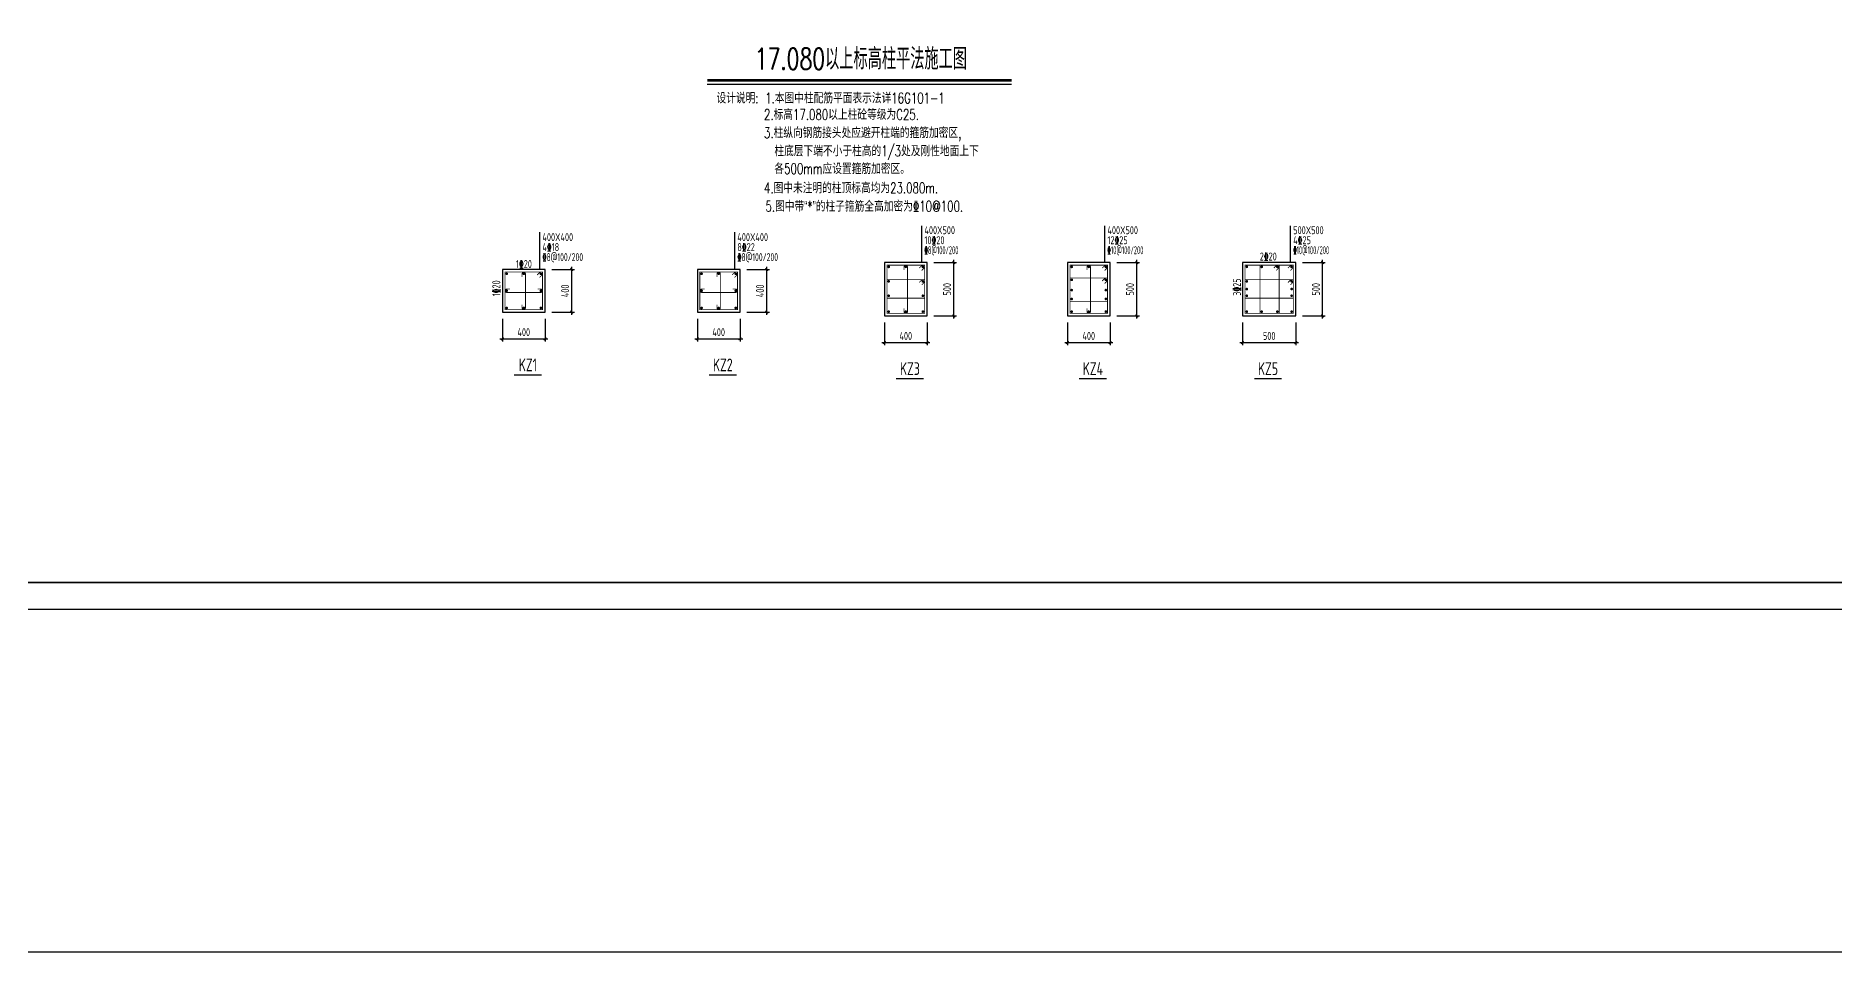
# Model space of a CAD drawing. Extents: x -472319 to -112444, y -516749 to -5704.
# Drawn here: x -418466 to -351057, y -516749 to -482388 of the extents above; entities that cross this region are included whole.
import ezdxf
from ezdxf.enums import TextEntityAlignment as Align

# ---------------------------------------------------------------- set-up
doc = ezdxf.new("R2010")
doc.units = 0
doc.header["$LTSCALE"] = 100
doc.header["$MEASUREMENT"] = 0
for name, color, linetype in [('COLU_DE', 7, 'Continuous'), ('DIM', 3, 'Continuous'), ('DIMENSION', 3, 'Continuous'), ('FRAME', 3, 'Continuous'), ('REIN', 1, 'Continuous'), ('S_CL', 2, 'Continuous'), ('TEXT', 7, 'Continuous'), ('THICK', 6, 'Continuous'), ('填充', 8, 'Continuous')]:
    doc.layers.add(name, color=color, linetype=linetype)
doc.styles.add('dxfs', font='txt.shx', dxfattribs={"width": 0.7, "bigfont": 'dxfs.shx'})
doc.styles.add('TSSD_Dimension', font='Tssdeng.shx', dxfattribs={"width": 0.7, "bigfont": 'hztxt.shx'})
doc.styles.add('TSSD_Label', font='Tssdeng.shx', dxfattribs={"width": 0.7, "bigfont": 'hztxt.shx'})
doc.styles.add('TSSD_Rein', font='Tssdeng.shx', dxfattribs={"width": 0.7, "bigfont": 'hztxt.shx'})
doc.dimstyles.new('TSSD_25_100', dxfattribs={"dimtxt": 300, "dimasz": 100, "dimexe": 100, "dimexo": 250, "dimgap": 100, "dimtad": 1, "dimdec": 0, "dimlfac": 0.25, "dimzin": 0, "dimdsep": 46, "dimtxsty": 'TSSD_Dimension', "dimblk": 'ARCHTICK', "dimcen": 0, "dimdle": 100, "dimclrt": 7, "dimadec": 0, "dimazin": 0, "dimtfac": 1, "dimtdec": 0, "dimtix": 1, "dimtmove": 2, "dimatfit": 3, "dimfxl": 1, "dimtolj": 1, "dimtzin": 0, "dimarcsym": 0})

# ---------------------------------------------------------------- blocks, each defined once
blk = doc.blocks.new('_ArchTick')
at = {"color": 0, "linetype": 'ByBlock', "const_width": 0.4}
blk.add_lwpolyline([(-0.5, -0.5), (0.5, 0.5)], dxfattribs=at)
blk = doc.blocks.new('*D2272')
at = {"layer": 'Defpoints', "color": 0, "transparency": 16777216}
for p in [(-399378, -491149), (-398378, -491149), (-399378, -492749)]:
    blk.add_point(p, dxfattribs=at)
at = {"layer": 'DIM', "color": 0, "lineweight": -2, "transparency": 16777216}
for p, q in [((-399128, -491149), (-398278, -491149)), ((-398378, -492849), (-398378, -491049)), ((-399128, -492749), (-398278, -492749))]:
    blk.add_line(p, q, dxfattribs=at)
at = {"layer": 'DIM', "color": 0, "lineweight": -2, "transparency": 16777216, "xscale": 100, "yscale": 100, "zscale": 100}
for p, rotation in [((-398378, -491149), 90), ((-398378, -492749), 270)]:
    blk.add_blockref('_ArchTick', p, dxfattribs=dict(at, rotation=rotation))
at = {"layer": 'DIM', "color": 7, "transparency": 16777216, "insert": (-398628, -491949), "char_height": 300, "attachment_point": 5, "rotation": 90, "style": 'TSSD_Dimension'}
blk.add_mtext('\\A1;400', dxfattribs=at)
blk = doc.blocks.new('*D2273')
at = {"layer": 'Defpoints', "color": 0, "transparency": 16777216}
for p in [(-400978, -492749), (-399378, -492749), (-399378, -493749)]:
    blk.add_point(p, dxfattribs=at)
at = {"layer": 'DIM', "color": 0, "lineweight": -2, "transparency": 16777216}
for p, q in [((-400978, -492999), (-400978, -493849)), ((-399378, -492999), (-399378, -493849)), ((-401078, -493749), (-399278, -493749))]:
    blk.add_line(p, q, dxfattribs=at)
at = {"layer": 'DIM', "color": 0, "lineweight": -2, "transparency": 16777216, "xscale": 100, "yscale": 100, "zscale": 100, "rotation": 180}
blk.add_blockref('_ArchTick', (-400978, -493749), dxfattribs=at)
at = {"layer": 'DIM', "color": 0, "lineweight": -2, "transparency": 16777216, "xscale": 100, "yscale": 100, "zscale": 100}
blk.add_blockref('_ArchTick', (-399378, -493749), dxfattribs=at)
at = {"layer": 'DIM', "color": 7, "transparency": 16777216, "insert": (-400178, -493499), "char_height": 300, "attachment_point": 5, "style": 'TSSD_Dimension'}
blk.add_mtext('\\A1;400', dxfattribs=at)
blk = doc.blocks.new('*D2463')
at = {"layer": 'Defpoints', "color": 0, "transparency": 16777216}
for p in [(-392071, -491149), (-391071, -491149), (-392071, -492749)]:
    blk.add_point(p, dxfattribs=at)
at = {"layer": 'DIM', "color": 0, "lineweight": -2, "transparency": 16777216}
for p, q in [((-391821, -491149), (-390971, -491149)), ((-391071, -492849), (-391071, -491049)), ((-391821, -492749), (-390971, -492749))]:
    blk.add_line(p, q, dxfattribs=at)
at = {"layer": 'DIM', "color": 0, "lineweight": -2, "transparency": 16777216, "xscale": 100, "yscale": 100, "zscale": 100}
for p, rotation in [((-391071, -491149), 90), ((-391071, -492749), 270)]:
    blk.add_blockref('_ArchTick', p, dxfattribs=dict(at, rotation=rotation))
at = {"layer": 'DIM', "color": 7, "transparency": 16777216, "insert": (-391321, -491949), "char_height": 300, "attachment_point": 5, "rotation": 90, "style": 'TSSD_Dimension'}
blk.add_mtext('\\A1;400', dxfattribs=at)
blk = doc.blocks.new('*D2464')
at = {"layer": 'Defpoints', "color": 0, "transparency": 16777216}
for p in [(-393671, -492749), (-392071, -492749), (-392071, -493749)]:
    blk.add_point(p, dxfattribs=at)
at = {"layer": 'DIM', "color": 0, "lineweight": -2, "transparency": 16777216}
for p, q in [((-393671, -492999), (-393671, -493849)), ((-392071, -492999), (-392071, -493849)), ((-393771, -493749), (-391971, -493749))]:
    blk.add_line(p, q, dxfattribs=at)
at = {"layer": 'DIM', "color": 0, "lineweight": -2, "transparency": 16777216, "xscale": 100, "yscale": 100, "zscale": 100, "rotation": 180}
blk.add_blockref('_ArchTick', (-393671, -493749), dxfattribs=at)
at = {"layer": 'DIM', "color": 0, "lineweight": -2, "transparency": 16777216, "xscale": 100, "yscale": 100, "zscale": 100}
blk.add_blockref('_ArchTick', (-392071, -493749), dxfattribs=at)
at = {"layer": 'DIM', "color": 7, "transparency": 16777216, "insert": (-392871, -493499), "char_height": 300, "attachment_point": 5, "style": 'TSSD_Dimension'}
blk.add_mtext('\\A1;400', dxfattribs=at)
blk = doc.blocks.new('*D2465')
at = {"layer": 'Defpoints', "color": 0, "transparency": 16777216}
for p in [(-385056.5, -490889), (-384056.5, -490889), (-385056.5, -492889)]:
    blk.add_point(p, dxfattribs=at)
at = {"layer": 'DIM', "color": 0, "lineweight": -2, "transparency": 16777216}
for p, q in [((-384806.5, -490889), (-383956.5, -490889)), ((-384056.5, -492989), (-384056.5, -490789)), ((-384806.5, -492889), (-383956.5, -492889))]:
    blk.add_line(p, q, dxfattribs=at)
at = {"layer": 'DIM', "color": 0, "lineweight": -2, "transparency": 16777216, "xscale": 100, "yscale": 100, "zscale": 100}
for p, rotation in [((-384056.5, -490889), 90), ((-384056.5, -492889), 270)]:
    blk.add_blockref('_ArchTick', p, dxfattribs=dict(at, rotation=rotation))
at = {"layer": 'DIM', "color": 7, "transparency": 16777216, "insert": (-384306.5, -491889), "char_height": 300, "attachment_point": 5, "rotation": 90, "style": 'TSSD_Dimension'}
blk.add_mtext('\\A1;500', dxfattribs=at)
blk = doc.blocks.new('*D2466')
at = {"layer": 'Defpoints', "color": 0, "transparency": 16777216}
for p in [(-386656.5, -492889), (-385056.5, -492889), (-385056.5, -493889)]:
    blk.add_point(p, dxfattribs=at)
at = {"layer": 'DIM', "color": 0, "lineweight": -2, "transparency": 16777216}
for p, q in [((-386656.5, -493139), (-386656.5, -493989)), ((-385056.5, -493139), (-385056.5, -493989)), ((-386756.5, -493889), (-384956.5, -493889))]:
    blk.add_line(p, q, dxfattribs=at)
at = {"layer": 'DIM', "color": 0, "lineweight": -2, "transparency": 16777216, "xscale": 100, "yscale": 100, "zscale": 100, "rotation": 180}
blk.add_blockref('_ArchTick', (-386656.5, -493889), dxfattribs=at)
at = {"layer": 'DIM', "color": 0, "lineweight": -2, "transparency": 16777216, "xscale": 100, "yscale": 100, "zscale": 100}
blk.add_blockref('_ArchTick', (-385056.5, -493889), dxfattribs=at)
at = {"layer": 'DIM', "color": 7, "transparency": 16777216, "insert": (-385856.5, -493639), "char_height": 300, "attachment_point": 5, "style": 'TSSD_Dimension'}
blk.add_mtext('\\A1;400', dxfattribs=at)
blk = doc.blocks.new('*D2570')
at = {"layer": 'Defpoints', "color": 0, "transparency": 16777216}
for p in [(-378197, -490889), (-377197, -490889), (-378197, -492889)]:
    blk.add_point(p, dxfattribs=at)
at = {"layer": 'DIM', "color": 0, "lineweight": -2, "transparency": 16777216}
for p, q in [((-377947, -490889), (-377097, -490889)), ((-377197, -492989), (-377197, -490789)), ((-377947, -492889), (-377097, -492889))]:
    blk.add_line(p, q, dxfattribs=at)
at = {"layer": 'DIM', "color": 0, "lineweight": -2, "transparency": 16777216, "xscale": 100, "yscale": 100, "zscale": 100}
for p, rotation in [((-377197, -490889), 90), ((-377197, -492889), 270)]:
    blk.add_blockref('_ArchTick', p, dxfattribs=dict(at, rotation=rotation))
at = {"layer": 'DIM', "color": 7, "transparency": 16777216, "insert": (-377447, -491889), "char_height": 300, "attachment_point": 5, "rotation": 90, "style": 'TSSD_Dimension'}
blk.add_mtext('\\A1;500', dxfattribs=at)
blk = doc.blocks.new('*D2571')
at = {"layer": 'Defpoints', "color": 0, "transparency": 16777216}
for p in [(-379797, -492889), (-378197, -492889), (-378197, -493889)]:
    blk.add_point(p, dxfattribs=at)
at = {"layer": 'DIM', "color": 0, "lineweight": -2, "transparency": 16777216}
for p, q in [((-379797, -493139), (-379797, -493989)), ((-378197, -493139), (-378197, -493989)), ((-379897, -493889), (-378097, -493889))]:
    blk.add_line(p, q, dxfattribs=at)
at = {"layer": 'DIM', "color": 0, "lineweight": -2, "transparency": 16777216, "xscale": 100, "yscale": 100, "zscale": 100, "rotation": 180}
blk.add_blockref('_ArchTick', (-379797, -493889), dxfattribs=at)
at = {"layer": 'DIM', "color": 0, "lineweight": -2, "transparency": 16777216, "xscale": 100, "yscale": 100, "zscale": 100}
blk.add_blockref('_ArchTick', (-378197, -493889), dxfattribs=at)
at = {"layer": 'DIM', "color": 7, "transparency": 16777216, "insert": (-378997, -493639), "char_height": 300, "attachment_point": 5, "style": 'TSSD_Dimension'}
blk.add_mtext('\\A1;400', dxfattribs=at)
blk = doc.blocks.new('*D2752')
at = {"layer": 'Defpoints', "color": 0, "transparency": 16777216}
for p in [(-371231.5, -490889), (-370231.5, -490889), (-371231.5, -492889)]:
    blk.add_point(p, dxfattribs=at)
at = {"layer": 'DIM', "color": 0, "lineweight": -2, "transparency": 16777216}
for p, q in [((-370981.5, -490889), (-370131.5, -490889)), ((-370231.5, -492989), (-370231.5, -490789)), ((-370981.5, -492889), (-370131.5, -492889))]:
    blk.add_line(p, q, dxfattribs=at)
at = {"layer": 'DIM', "color": 0, "lineweight": -2, "transparency": 16777216, "xscale": 100, "yscale": 100, "zscale": 100}
for p, rotation in [((-370231.5, -490889), 90), ((-370231.5, -492889), 270)]:
    blk.add_blockref('_ArchTick', p, dxfattribs=dict(at, rotation=rotation))
at = {"layer": 'DIM', "color": 7, "transparency": 16777216, "insert": (-370481.5, -491889), "char_height": 300, "attachment_point": 5, "rotation": 90, "style": 'TSSD_Dimension'}
blk.add_mtext('\\A1;500', dxfattribs=at)
blk = doc.blocks.new('*D2753')
at = {"layer": 'Defpoints', "color": 0, "transparency": 16777216}
for p in [(-373231.5, -492889), (-371231.5, -492889), (-371231.5, -493889)]:
    blk.add_point(p, dxfattribs=at)
at = {"layer": 'DIM', "color": 0, "lineweight": -2, "transparency": 16777216}
for p, q in [((-373231.5, -493139), (-373231.5, -493989)), ((-371231.5, -493139), (-371231.5, -493989)), ((-373331.5, -493889), (-371131.5, -493889))]:
    blk.add_line(p, q, dxfattribs=at)
at = {"layer": 'DIM', "color": 0, "lineweight": -2, "transparency": 16777216, "xscale": 100, "yscale": 100, "zscale": 100, "rotation": 180}
blk.add_blockref('_ArchTick', (-373231.5, -493889), dxfattribs=at)
at = {"layer": 'DIM', "color": 0, "lineweight": -2, "transparency": 16777216, "xscale": 100, "yscale": 100, "zscale": 100}
blk.add_blockref('_ArchTick', (-371231.5, -493889), dxfattribs=at)
at = {"layer": 'DIM', "color": 7, "transparency": 16777216, "insert": (-372231.5, -493639), "char_height": 300, "attachment_point": 5, "style": 'TSSD_Dimension'}
blk.add_mtext('\\A1;500', dxfattribs=at)
blk = doc.blocks.new('A$C20674F94')
at = {"layer": 'FRAME'}
for p, q in [((2500, 1000), (83100, 1000)), ((0, 0), (84100, 0))]:
    blk.add_line(p, q, dxfattribs=at)
at = {"layer": 'FRAME', "const_width": 50}
blk.add_lwpolyline([(2500, 58400), (83100, 58400), (83100, 1000), (2500, 1000), (2500, 58400)], dxfattribs=at)

msp = doc.modelspace()

# ---------------------------------------------------------------- linework, layer by layer
at = {"layer": 'COLU_DE'}
for points in [[(-399378.5, -491149.202), (-400978.5, -491149.202), (-400978.5, -492749.202), (-399378.5, -492749.202)], [(-392071, -491149.202), (-393671, -491149.202), (-393671, -492749.202), (-392071, -492749.202)], [(-385056.5, -490889), (-386656.5, -490889), (-386656.5, -492889), (-385056.5, -492889)], [(-378197, -490889), (-379797, -490889), (-379797, -492889), (-378197, -492889)], [(-371231.5, -490889), (-373231.5, -490889), (-373231.5, -492889), (-371231.5, -492889)]]:
    msp.add_lwpolyline(points, close=True, dxfattribs=at)
at = {"layer": 'DIMENSION', "const_width": 100}
msp.add_lwpolyline([(-393300.445, -484047), (-381893.33, -484047)], dxfattribs=at)
at = {"layer": 'DIMENSION'}
msp.add_lwpolyline([(-393300.445, -484197), (-381893.33, -484197)], dxfattribs=at)
at = {"layer": 'REIN', "const_width": 30}
for points in [[(-399473.5, -491244.202), (-400883.5, -491244.202), (-400883.5, -492654.202), (-399473.5, -492654.202)], [(-392166, -491244.202), (-393576, -491244.202), (-393576, -492654.202), (-392166, -492654.202)], [(-385151.5, -490984), (-386561.5, -490984), (-386561.5, -492794), (-385151.5, -492794)], [(-378292, -490984), (-379702, -490984), (-379702, -492794), (-378292, -492794)], [(-371326.5, -490984), (-373136.5, -490984), (-373136.5, -492794), (-371326.5, -492794)], [(-371860.5, -490984), (-372577.5, -490984), (-372577.5, -492794), (-371860.5, -492794)], [(-385151.5, -491527.5), (-386561.5, -491527.5), (-386561.5, -492223.5), (-385151.5, -492223.5)], [(-378292, -491470.5), (-379702, -491470.5), (-379702, -492342.5), (-378292, -492342.5)], [(-371326.5, -491527.5), (-373136.5, -491527.5), (-373136.5, -492223.5), (-371326.5, -492223.5)]]:
    msp.add_lwpolyline(points, close=True, dxfattribs=at)
at = {"layer": 'REIN', "const_width": 50}
for points in [[(-400843.5, -491309.202, 1), (-400793.5, -491309.202, 1)], [(-400153.5, -491309.202, 1), (-400203.5, -491309.202, 1)], [(-399563.5, -491309.202, 1), (-399513.5, -491309.202, 1)], [(-393536, -491309.202, 1), (-393486, -491309.202, 1)], [(-392846, -491309.202, 1), (-392896, -491309.202, 1)], [(-392256, -491309.202, 1), (-392206, -491309.202, 1)], [(-386521.5, -491049, 1), (-386471.5, -491049, 1)], [(-385831.5, -491049, 1), (-385881.5, -491049, 1)], [(-385241.5, -491049, 1), (-385191.5, -491049, 1)], [(-379662, -491049, 1), (-379612, -491049, 1)], [(-378972, -491049, 1), (-379022, -491049, 1)], [(-378382, -491049, 1), (-378332, -491049, 1)], [(-373096.5, -491049, 1), (-373046.5, -491049, 1)], [(-372537.5, -491049, 1), (-372487.5, -491049, 1)], [(-371950.5, -491049, 1), (-371900.5, -491049, 1)], [(-371416.5, -491049, 1), (-371366.5, -491049, 1)], [(-400818.5, -491969.5, 1), (-400818.5, -491919.5, 1)], [(-399538.5, -491969.5, 1), (-399538.5, -491919.5, 1)], [(-393511, -491969.5, 1), (-393511, -491919.5, 1)], [(-392231, -491969.5, 1), (-392231, -491919.5, 1)], [(-386521.5, -491592.5, 1), (-386471.5, -491592.5, 1)], [(-386521.5, -492133, 1), (-386471.5, -492133, 1)], [(-385241.5, -491592.5, 1), (-385191.5, -491592.5, 1)], [(-385241.5, -492133, 1), (-385191.5, -492133, 1)], [(-379662, -491535.5, 1), (-379612, -491535.5, 1)], [(-379662, -491921.5, 1), (-379612, -491921.5, 1)], [(-378382, -491535.5, 1), (-378332, -491535.5, 1)], [(-378382, -491921.5, 1), (-378332, -491921.5, 1)], [(-373096.5, -491592.5, 1), (-373046.5, -491592.5, 1)], [(-373096.5, -491881, 1), (-373046.5, -491881, 1)], [(-373096.5, -492133, 1), (-373046.5, -492133, 1)], [(-371416.5, -491592.5, 1), (-371366.5, -491592.5, 1)], [(-371416.5, -491881, 1), (-371366.5, -491881, 1)], [(-371416.5, -492133, 1), (-371366.5, -492133, 1)], [(-400843.5, -492589.202, 1), (-400793.5, -492589.202, 1)], [(-400153.5, -492589.202, 1), (-400203.5, -492589.202, 1)], [(-399563.5, -492589.202, 1), (-399513.5, -492589.202, 1)], [(-393536, -492589.202, 1), (-393486, -492589.202, 1)], [(-392846, -492589.202, 1), (-392896, -492589.202, 1)], [(-392256, -492589.202, 1), (-392206, -492589.202, 1)], [(-386521.5, -492729, 1), (-386471.5, -492729, 1)], [(-385831.5, -492729, 1), (-385881.5, -492729, 1)], [(-385241.5, -492729, 1), (-385191.5, -492729, 1)], [(-379662, -492252, 1), (-379612, -492252, 1)], [(-379662, -492729, 1), (-379612, -492729, 1)], [(-378972, -492729, 1), (-379022, -492729, 1)], [(-378382, -492252, 1), (-378332, -492252, 1)], [(-378382, -492729, 1), (-378332, -492729, 1)], [(-373096.5, -492729, 1), (-373046.5, -492729, 1)], [(-372537.5, -492729, 1), (-372487.5, -492729, 1)], [(-371950.5, -492729, 1), (-371900.5, -492729, 1)], [(-371416.5, -492729, 1), (-371366.5, -492729, 1)]]:
    msp.add_lwpolyline(points, format="xyb", close=True, dxfattribs=at)
at = {"layer": 'REIN', "const_width": 30}
for points in [[(-400243.5, -492469.202), (-400243.5, -492589.202, 1), (-400113.5, -492589.202), (-400113.5, -491309.202, 1), (-400243.5, -491309.202), (-400243.5, -491429.202)], [(-392936, -492469.202), (-392936, -492589.202, 1), (-392806, -492589.202), (-392806, -491309.202, 1), (-392936, -491309.202), (-392936, -491429.202)], [(-385921.5, -492609), (-385921.5, -492729, 1), (-385791.5, -492729), (-385791.5, -491049, 1), (-385921.5, -491049), (-385921.5, -491169)], [(-379062, -492609), (-379062, -492729, 1), (-378932, -492729), (-378932, -491049, 1), (-379062, -491049), (-379062, -491169)], [(-400698.5, -491879.5), (-400818.5, -491879.5, 1), (-400818.5, -492009.5), (-399538.5, -492009.5, 1), (-399538.5, -491879.5), (-399658.5, -491879.5)], [(-393391, -491879.5), (-393511, -491879.5, 1), (-393511, -492009.5), (-392231, -492009.5, 1), (-392231, -491879.5), (-392351, -491879.5)]]:
    msp.add_lwpolyline(points, format="xyb", dxfattribs=at)
for points in [[(-399565.424, -491244.202), (-399674.799, -491353.577)], [(-399582.875, -491445.501), (-399473.5, -491336.125)], [(-392257.924, -491244.202), (-392367.299, -491353.577)], [(-392275.375, -491445.501), (-392166, -491336.125)], [(-385243.424, -490984), (-385352.799, -491093.375)], [(-385260.875, -491185.299), (-385151.5, -491075.924)], [(-378383.924, -490984), (-378493.299, -491093.375)], [(-378401.375, -491185.299), (-378292, -491075.924)], [(-371952.424, -490984), (-372061.799, -491093.375)], [(-371969.875, -491185.299), (-371860.5, -491075.924)], [(-371418.424, -490984), (-371527.799, -491093.375)], [(-371435.875, -491185.299), (-371326.5, -491075.924)], [(-385243.424, -491527.5), (-385352.799, -491636.875)], [(-385260.875, -491728.799), (-385151.5, -491619.424)], [(-378383.924, -491470.5), (-378493.299, -491579.875)], [(-378401.375, -491671.799), (-378292, -491562.424)], [(-371418.424, -491527.5), (-371527.799, -491636.875)], [(-371435.875, -491728.799), (-371326.5, -491619.424)]]:
    msp.add_lwpolyline(points, dxfattribs=at)
at = {"layer": 'S_CL', "color": 7}
msp.add_lwpolyline([(-472319, -5703.5), (-112444, -5703.5), (-112444, -516749), (-472319, -516749)], close=True, dxfattribs=at)
at = {"layer": 'TEXT'}
for p, q in [((-399578.5, -491149.202), (-399578.5, -489742.202)), ((-392271, -491149.202), (-392271, -489742.202)), ((-385256.5, -490889), (-385256.5, -489515.5)), ((-378397, -490889), (-378397, -489515.5)), ((-371431.5, -490889), (-371431.5, -489515.5))]:
    msp.add_line(p, q, dxfattribs=at)
at = {"layer": 'THICK', "const_width": 50}
for points in [[(-400540.1, -495101.202), (-399506.253, -495101.202)], [(-393232.6, -495101.202), (-392198.753, -495101.202)], [(-386218.1, -495241), (-385184.253, -495241)], [(-379358.6, -495241), (-378324.753, -495241)], [(-372793.1, -495241), (-371759.253, -495241)]]:
    msp.add_lwpolyline(points, dxfattribs=at)

# ---------------------------------------------------------------- block references
at = {"layer": '填充'}
msp.add_blockref('A$C20674F94', (-426539.499, -503882.5), dxfattribs=at)

# ---------------------------------------------------------------- texts
at = {"layer": 'DIMENSION', "style": 'dxfs', "width": 0.7}
msp.add_text('17.080以上标高柱平法施工图', height=800, dxfattribs=at).set_placement((-387541.118, -483647), align=Align.CENTER)
for s, p in [('设计说明:', (-392952.747, -484917.474)), ('1.本图中柱配筋平面表示法详16G101-1', (-391127.117, -484917.474))]:
    msp.add_text(s, height=400, dxfattribs=at).set_placement(p)
at = {"layer": 'DIMENSION', "color": 1, "style": 'dxfs', "width": 0.7}
for s, p in [('2.标高17.080以上柱砼等级为C25.', (-391171.398, -485535.141)), ('3.柱纵向钢筋接头处应避开柱端的箍筋加密区,', (-391171.398, -486218.141)), ('柱底层下端不小于柱高的1/3处及刚性地面上下', (-390781.609, -486901.512)), ('各500mm应设置箍筋加密区。', (-390781.609, -487566.254)), ('4.图中未注明的柱顶标高均为23.080m.', (-391171.398, -488288.141)), ('5.图中带“*”的柱子箍筋全高加密为%%13210@100.', (-391117.898, -488976.141))]:
    msp.add_text(s, height=400, dxfattribs=at).set_placement(p)
at = {"layer": 'TEXT', "style": 'TSSD_Rein'}
for s, width, p in [('400X400', 0.7, (-399478.5, -490084.202)), ('400X400', 0.7, (-392171, -490084.202)), ('10%%13220', 0.7, (-385156.5, -490199)), ('400X500', 0.7, (-385156.5, -489824)), ('12%%13225', 0.7, (-378297, -490199)), ('400X500', 0.7, (-378297, -489824)), ('4%%13225', 0.7, (-371331.5, -490199)), ('500X500', 0.7, (-371331.5, -489824)), ('4\x8418', 0.7, (-399478.5, -490459.202)), ('\x848@100/200', 0.6, (-399478.5, -490834.202)), ('8\x8422', 0.7, (-392171, -490459.202)), ('\x848@100/200', 0.6, (-392171, -490834.202)), ('\x848@100/200', 0.5, (-385156.5, -490574)), ('%%13210@100/200', 0.5, (-378297, -490574)), ('2%%13220', 0.7, (-372586.5, -490811.5)), ('%%13210@100/200', 0.5, (-371331.5, -490574)), ('1\x8420', 0.7, (-400470.5, -491094.202))]:
    msp.add_text(s, height=300, dxfattribs=dict(at, width=width)).set_placement(p)
at = {"layer": 'TEXT', "style": 'TSSD_Rein', "width": 0.7}
for s, p in [('1\x8420', (-401057.5, -492152.798)), ('3%%13225', (-373293.502, -492133.005))]:
    msp.add_text(s, height=300, rotation=90, dxfattribs=at).set_placement(p)
at = {"layer": 'THICK', "style": 'TSSD_Label', "width": 0.7}
for s, p in [('KZ1', (-400023.176, -494726.202)), ('KZ2', (-392715.676, -494726.202)), ('KZ3', (-385701.176, -494866)), ('KZ4', (-378841.676, -494866)), ('KZ5', (-372276.176, -494866))]:
    msp.add_text(s, height=480, dxfattribs=at).set_placement(p, align=Align.MIDDLE)

# ---------------------------------------------------------------- dimensions: what is measured, and where the dimension line sits
at = {"layer": 'DIM'}
for p1, p2, picture, middle in [((-399378.5, -492749.202), (-399378.5, -491149.202), '*D2272', (-398628.5, -491949.202)), ((-392071, -492749.202), (-392071, -491149.202), '*D2463', (-391321, -491949.202)), ((-385056.5, -492889), (-385056.5, -490889), '*D2465', (-384306.5, -491889)), ((-378197, -492889), (-378197, -490889), '*D2570', (-377447, -491889)), ((-371231.5, -492889), (-371231.5, -490889), '*D2752', (-370481.5, -491889)), ((-400978.5, -492749.202), (-399378.5, -492749.202), '*D2273', (-400178.5, -493499.202)), ((-393671, -492749.202), (-392071, -492749.202), '*D2464', (-392871, -493499.202)), ((-386656.5, -492889), (-385056.5, -492889), '*D2466', (-385856.5, -493639)), ((-379797, -492889), (-378197, -492889), '*D2571', (-378997, -493639)), ((-373231.5, -492889), (-371231.5, -492889), '*D2753', (-372231.5, -493639))]:
    dim = msp.add_aligned_dim(p1=p1, p2=p2, distance=-1000, dimstyle='TSSD_25_100', dxfattribs=at)
    dim.commit()
    dim.dimension.update_dxf_attribs({"geometry": picture, "text_midpoint": middle})

doc.saveas('drawing.dxf')
